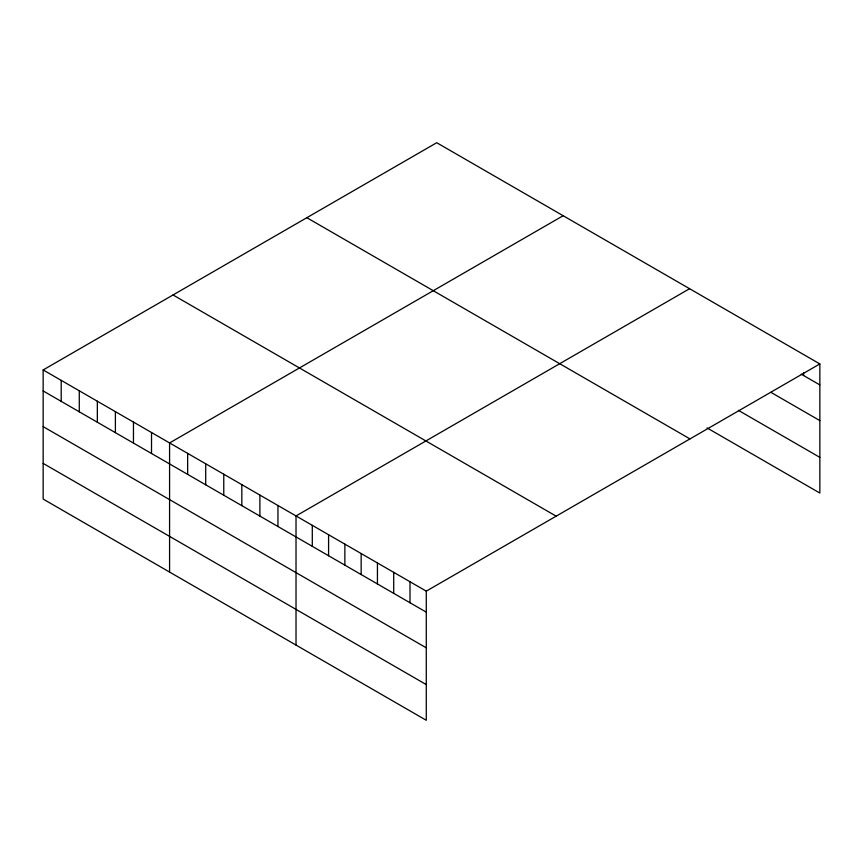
<?xml version="1.0" encoding="UTF-8"?>
<svg xmlns="http://www.w3.org/2000/svg" width="863" height="863" viewBox="0 0 863 863"><rect width="100%" height="100%" fill="white"/><g stroke="black" fill="none" stroke-linecap="round" stroke-linejoin="round"><path stroke-width="1.29" d="M43.15 369.947L426.279 591.144L426.279 720.281L43.15 499.073L43.15 369.947L436.721 142.719L819.85 363.927L819.85 493.053L707.034 427.919M563.151 215.718L169.579 442.946L169.579 572.072M689.58 288.717L296.02 515.945L296.02 645.071M426.279 591.144L819.85 363.927M801.242 374.175L819.85 384.92M771.004 392.395L819.85 420.605M738.437 410.367L819.85 457.368M306.84 217.703L689.969 438.911M173.032 294.963L556.16 516.16M43.15 390.939L426.279 612.147M43.15 426.624L426.279 647.833M43.15 463.388L426.279 684.596M803.572 372.892L803.572 375.524M410.001 581.748L410.001 602.741M393.711 572.342L393.711 593.345M377.433 562.946L377.433 583.938M361.155 553.539L361.155 574.542M344.866 544.143L344.866 565.136M328.587 534.736L328.587 555.74M312.298 525.34L312.298 546.333M277.951 505.513L277.951 526.506M259.892 495.082L259.892 516.085M241.834 484.661L241.834 505.653M223.765 474.229L223.765 495.222M205.707 463.798L205.707 484.801M187.649 453.377L187.649 474.37M151.521 432.514L151.521 453.507M133.463 422.083L133.463 443.086M115.394 411.662L115.394 432.654M97.336 401.23L97.336 422.223M79.277 390.799L79.277 411.802M61.208 380.378L61.208 401.371"/></g></svg>
